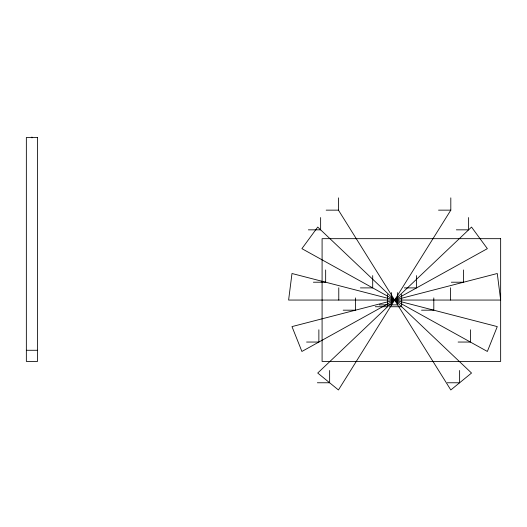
<?xml version="1.0" encoding="UTF-8"?>
<svg xmlns="http://www.w3.org/2000/svg" width="527" height="527" viewBox="0 0 527 527"><rect width="100%" height="100%" fill="white"/><g stroke="black" fill="none" stroke-linecap="round" stroke-linejoin="round"><path stroke-width="0.79" d="M450.809 197.869L450.809 210.148L338.446 389.967L317.728 373.037L471.533 227.078L487.356 248.658L301.905 351.456L291.984 326.602L497.271 273.506L500.65 300.054L288.612 300.054L291.984 273.506L497.271 326.602L487.356 351.456L301.905 248.658L317.728 227.078L471.533 373.037L450.809 389.967L338.446 210.148L338.446 197.869M32.246 137.797L31.93 137.033L31.613 137.797M326.173 210.148L338.446 210.148M438.536 210.148L450.809 210.148M308.361 229.838L320.633 229.838L320.633 217.559M456.349 229.838L468.622 229.838L468.622 217.559M313.387 282.215L325.66 282.215L325.66 269.943M451.323 282.215L463.602 282.215L463.602 269.943M360.415 287.894L372.694 287.894L372.694 275.621M404.295 287.894L416.567 287.894L416.567 275.621M379.341 304.876L397.641 304.876L397.641 292.604M375.316 306.734L387.595 306.734L387.595 294.455M389.387 306.734L401.666 306.734L401.666 294.455M343.176 310.186L355.448 310.186L355.448 297.913M421.534 310.186L433.807 310.186L433.807 297.913M306.589 342.049L318.868 342.049L318.868 329.777M458.115 342.049L470.394 342.049L470.394 329.777M26.35 350.277L37.509 350.277M317.366 382.767L329.638 382.767L329.638 370.494M447.344 382.767L459.623 382.767L459.623 370.494M450.486 287.782L450.486 300.054M391.614 292.604L391.614 304.876M338.775 287.782L338.775 300.054M37.509 137.481L26.35 137.481L26.35 361.436L37.509 361.436L37.509 137.481M500.65 238.672L322.089 238.672L322.089 361.436L500.65 361.436L500.65 238.672"/></g></svg>
